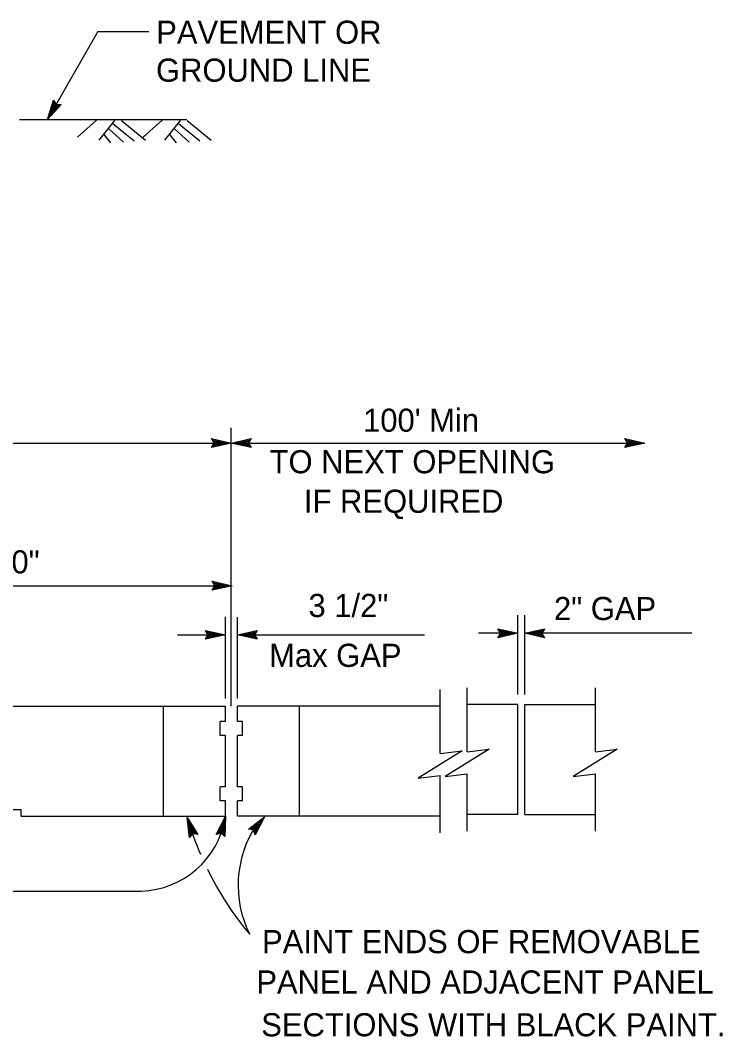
# Model space of a CAD drawing. Extents: x -894 to 866, y -476 to 714.
# Drawn here: x 177.8 to 390.3, y -115.5 to 192 of the extents above; entities that cross this region are included whole.
import ezdxf

# ---------------------------------------------------------------- set-up
doc = ezdxf.new("R2010")
doc.units = 0
for name, color, linetype in [('56 Stage 3 Anno', 7, 'Continuous'), ('57 Undefined', 7, 'Continuous'), ('60 Nongeo Data', 7, 'Continuous')]:
    doc.layers.add(name, color=color, linetype=linetype)

msp = doc.modelspace()

# ---------------------------------------------------------------- linework, layer by layer
at = {"layer": '56 Stage 3 Anno'}
for p, q in [((201.24, 188.59), (186.11, 161.96)), ((201.24, 188.59), (216.69, 188.59)), ((186.11, 161.96), (187.92, 167.84)), ((190.24, 166.52), (186.11, 161.96)), ((186.8, 163.18), (188.12, 167.46)), ((189.83, 166.51), (186.8, 163.16)), ((187.48, 164.37), (188.33, 167.13)), ((189.4, 166.48), (187.48, 164.37)), ((187.92, 167.84), (187.92, 167.84)), ((187.92, 167.84), (188.68, 166.49)), ((188.16, 165.57), (188.53, 166.75)), ((189.01, 166.5), (188.16, 165.57)), ((188.68, 166.49), (190.24, 166.52)), ((190.24, 166.52), (190.24, 166.52)), ((186.11, 161.96), (186.11, 161.96)), ((241.66, -15.46), (241.66, 68.74)), ((236.46, 64.11), (235.66, 65.45)), ((235.66, 65.45), (235.66, 65.45)), ((235.66, 65.45), (241.66, 64.11)), ((235.88, 65.1), (240.28, 64.11)), ((236.11, 64.74), (238.9, 64.11)), ((241.66, 64.11), (247.66, 65.44)), ((243.06, 64.12), (247.43, 65.08)), ((244.43, 64.11), (247.25, 64.74)), ((247.66, 65.44), (246.86, 64.11)), ((247.66, 65.44), (247.66, 65.44)), ((361.52, 64.11), (360.72, 65.45)), ((360.72, 65.45), (360.72, 65.45)), ((360.72, 65.45), (366.72, 64.11)), ((360.93, 65.1), (365.34, 64.11)), ((361.17, 64.74), (363.95, 64.11)), ((-11.98, 64.11), (241.66, 64.11)), ((241.66, 64.11), (235.66, 62.78)), ((235.66, 62.78), (236.46, 64.11)), ((235.66, 62.78), (235.66, 62.78)), ((240.27, 64.11), (235.9, 63.14)), ((238.9, 64.11), (236.08, 63.49)), ((236.29, 64.39), (237.52, 64.12)), ((237.52, 64.12), (236.31, 63.85)), ((241.66, 64.11), (366.72, 64.11)), ((241.66, 64.11), (241.66, 64.11)), ((247.66, 62.77), (241.66, 64.11)), ((241.66, 64.11), (241.66, 64.11)), ((247.45, 63.13), (243.04, 64.11)), ((247.21, 63.49), (244.43, 64.11)), ((245.81, 64.11), (247.02, 64.38)), ((247.04, 63.83), (245.81, 64.11)), ((246.86, 64.11), (247.66, 62.77)), ((247.66, 62.77), (247.66, 62.77)), ((366.72, 64.11), (360.72, 62.78)), ((360.72, 62.78), (361.52, 64.11)), ((360.72, 62.78), (360.72, 62.78)), ((365.32, 64.11), (360.95, 63.14)), ((363.95, 64.11), (361.13, 63.49)), ((361.34, 64.39), (362.57, 64.12)), ((362.57, 64.12), (361.36, 63.85)), ((366.72, 64.11), (366.72, 64.11)), ((236.7, 20.96), (235.9, 22.3)), ((235.9, 22.3), (235.9, 22.3)), ((235.9, 22.3), (241.9, 20.96)), ((236.11, 21.95), (240.52, 20.96)), ((236.35, 21.59), (239.13, 20.97)), ((113.98, 20.96), (241.9, 20.96)), ((241.9, 20.96), (235.9, 19.63)), ((235.9, 19.63), (236.7, 20.96)), ((235.9, 19.63), (235.9, 19.63)), ((240.51, 20.96), (236.13, 19.99)), ((239.13, 20.97), (236.31, 20.34)), ((236.52, 21.24), (237.75, 20.97)), ((237.75, 20.97), (236.54, 20.7)), ((241.9, 20.96), (241.9, 20.96)), ((239.86, -13.19), (239.86, 11.51)), ((243.51, -13.19), (243.51, 11.41)), ((328.32, -11.93), (328.32, 12)), ((330.4, -11.93), (330.4, 12)), ((234.66, 6.07), (233.86, 7.41)), ((233.86, 7.41), (233.86, 7.41)), ((233.86, 7.41), (239.86, 6.07)), ((234.08, 7.05), (238.48, 6.07)), ((234.31, 6.69), (237.1, 6.07)), ((234.49, 6.35), (235.72, 6.07)), ((243.51, 6.07), (249.51, 7.4)), ((244.9, 6.07), (249.28, 7.04)), ((246.27, 6.07), (249.1, 6.69)), ((247.65, 6.06), (248.86, 6.33)), ((249.51, 7.4), (248.71, 6.07)), ((249.51, 7.4), (249.51, 7.4)), ((328.32, 6.56), (316.41, 6.56)), ((323.12, 6.56), (322.32, 7.9)), ((322.32, 7.9), (322.32, 7.9)), ((322.32, 7.9), (328.32, 6.56)), ((328.32, 6.56), (322.32, 5.23)), ((322.32, 5.23), (323.12, 6.56)), ((322.54, 7.54), (326.94, 6.56)), ((326.93, 6.55), (322.55, 5.59)), ((325.56, 6.56), (322.73, 5.93)), ((322.77, 7.18), (325.56, 6.56)), ((322.95, 6.84), (324.17, 6.56)), ((324.17, 6.56), (322.97, 6.29)), ((328.32, 6.56), (328.32, 6.56)), ((330.4, 6.56), (336.4, 7.89)), ((381, 6.56), (330.4, 6.56)), ((336.4, 5.22), (330.4, 6.56)), ((330.4, 6.56), (330.4, 6.56)), ((336.19, 5.57), (331.78, 6.56)), ((331.79, 6.56), (336.17, 7.53)), ((333.17, 6.56), (335.99, 7.18)), ((335.95, 5.93), (333.17, 6.56)), ((334.55, 6.55), (335.76, 6.82)), ((335.78, 6.28), (334.55, 6.55)), ((336.4, 7.89), (335.6, 6.56)), ((335.6, 6.56), (336.4, 5.22)), ((336.4, 7.89), (336.4, 7.89)), ((225.34, 6.07), (239.86, 6.07)), ((239.86, 6.07), (233.86, 4.74)), ((233.86, 4.74), (234.66, 6.07)), ((233.86, 4.74), (233.86, 4.74)), ((238.47, 6.06), (234.1, 5.1)), ((237.1, 6.07), (234.28, 5.44)), ((235.72, 6.07), (234.51, 5.8)), ((239.86, 6.07), (239.86, 6.07)), ((243.51, 6.07), (300.08, 6.07)), ((249.51, 4.73), (243.51, 6.07)), ((243.51, 6.07), (243.51, 6.07)), ((249.29, 5.08), (244.89, 6.07)), ((249.06, 5.44), (246.27, 6.07)), ((248.88, 5.79), (247.65, 6.06)), ((248.71, 6.07), (249.51, 4.73)), ((249.51, 4.73), (249.51, 4.73)), ((322.32, 5.23), (322.32, 5.23)), ((336.4, 5.22), (336.4, 5.22)), ((229, -55.23), (228.3, -49.13)), ((228.3, -49.13), (228.3, -49.13)), ((228.3, -49.13), (231.53, -54.36)), ((237.12, -54.3), (239.91, -48.82)), ((239.91, -48.82), (239.71, -54.96)), ((239.91, -48.82), (239.91, -48.82)), ((246.82, -52.68), (251.71, -48.95)), ((251.71, -48.95), (248.87, -54.4)), ((251.71, -48.95), (251.71, -48.95)), ((229.27, -54.91), (228.75, -50.43)), ((228.76, -50.44), (231.11, -54.25)), ((229.53, -54.57), (229.2, -51.74)), ((229.2, -51.74), (230.72, -54.2)), ((237.52, -54.18), (239.56, -50.16)), ((237.93, -54.04), (239.22, -51.5)), ((239.22, -51.5), (239.13, -54.39)), ((239.56, -50.17), (239.42, -54.65)), ((247.23, -52.74), (250.82, -50.01)), ((247.66, -52.8), (249.93, -51.06)), ((248.04, -52.88), (249.04, -52.12)), ((249.04, -52.12), (248.47, -53.22)), ((249.93, -51.06), (248.59, -53.63)), ((250.81, -50.02), (248.74, -53.99)), ((230.01, -54.04), (229, -55.23)), ((229, -55.23), (229, -55.23)), ((229.8, -54.29), (229.66, -53.04)), ((229.66, -53.04), (230.31, -54.09)), ((231.52, -54.36), (230.01, -54.04)), ((231.52, -54.36), (231.52, -54.36)), ((238.62, -53.86), (237.12, -54.3)), ((237.12, -54.3), (237.12, -54.3)), ((238.31, -53.96), (238.88, -52.84)), ((239.71, -54.96), (238.62, -53.86)), ((238.88, -52.84), (238.84, -54.07)), ((239.71, -54.96), (239.71, -54.96)), ((248.36, -52.93), (246.82, -52.68)), ((246.82, -52.68), (246.82, -52.68)), ((248.87, -54.4), (248.36, -52.93)), ((248.87, -54.4), (248.87, -54.4)), ((149.23, -71.44), (214.39, -71.44))]:
    msp.add_line(p, q, dxfattribs=at)
for centre, radius, start, end in [((322.54, -21.43), 98.23, 196.3776, 203.2916), ((213.64, -44.95), 26.5, 271.6139, 350.6215), ((276.81, -69.68), 33.09, 146.8597, 206.5808), ((322.54, -21.43), 98.23, 206.2085, 219.9349)]:
    msp.add_arc(centre, radius, start, end, dxfattribs=at)
at = {"layer": '60 Nongeo Data'}
for p, q in [((182.73, 161.96), (210.19, 161.96)), ((200.88, 161.74), (195.18, 156.66)), ((206.28, 161.7), (201.58, 155.72)), ((205.82, 160.8), (212.26, 155.5)), ((208.48, 161.68), (215.69, 155.74)), ((220.74, 161.74), (215.03, 156.66)), ((226.14, 161.7), (221.44, 155.72)), ((225.68, 160.8), (232.12, 155.5)), ((228.34, 161.68), (235.54, 155.74)), ((203.08, 157.43), (205.14, 154.91)), ((204.64, 159.15), (209.04, 155.15)), ((222.94, 157.43), (225, 154.91)), ((224.5, 159.15), (228.9, 155.15)), ((304.86, -29.8), (304.86, -10.46)), ((312.98, -29.31), (312.98, -9.97)), ((351.77, -29.31), (351.77, -9.97)), ((351.77, -29.31), (351.77, -9.97)), ((328.32, -14.97), (312.76, -14.97)), ((328.32, -14.97), (312.98, -14.97)), ((328.32, -48.31), (328.32, -14.97)), ((330.4, -48.31), (330.4, -14.97)), ((330.4, -14.97), (351.77, -14.97)), ((330.4, -14.97), (344.06, -14.97)), ((-10.14, -15.46), (239.86, -15.46)), ((221.11, -48.8), (221.11, -15.46)), ((239.86, -20.15), (239.86, -15.46)), ((243.51, -20.15), (243.51, -15.46)), ((304.86, -15.46), (243.51, -15.46)), ((262.26, -48.8), (262.26, -15.46)), ((239.86, -20.15), (238.3, -20.15)), ((238.3, -24.32), (238.3, -20.15)), ((245.07, -20.15), (243.51, -20.15)), ((245.07, -24.32), (245.07, -20.15)), ((221.11, -39.94), (221.11, -24.32)), ((239.86, -24.32), (238.3, -24.32)), ((239.86, -39.94), (239.86, -24.32)), ((239.86, -39.94), (239.86, -24.32)), ((243.51, -39.94), (243.51, -24.32)), ((245.07, -24.32), (243.51, -24.32)), ((243.51, -39.94), (243.51, -24.32)), ((262.26, -39.94), (262.26, -24.32)), ((304.86, -53.8), (304.86, -36.45)), ((312.98, -53.31), (312.98, -35.96)), ((351.77, -53.31), (351.77, -35.96)), ((239.86, -39.94), (238.3, -39.94)), ((238.3, -44.11), (238.3, -39.94)), ((245.07, -39.94), (243.51, -39.94)), ((245.07, -44.11), (245.07, -39.94)), ((239.86, -44.11), (238.3, -44.11)), ((239.86, -48.8), (239.86, -44.11)), ((243.51, -48.8), (243.51, -44.11)), ((245.07, -44.11), (243.51, -44.11)), ((153.11, -46.8), (178.11, -46.8)), ((178.11, -48.8), (178.11, -46.8)), ((178.11, -48.8), (239.86, -48.8)), ((304.86, -48.8), (243.51, -48.8)), ((328.32, -48.31), (312.98, -48.31)), ((330.4, -48.31), (351.77, -48.31))]:
    msp.add_line(p, q, dxfattribs=at)
for points in [[(177.57, 161.96), (228.24, 161.96)], [(304.86, -29.8), (311.52, -28.96), (298.21, -37.28), (304.86, -36.45)], [(312.98, -29.31), (319.64, -28.47), (306.33, -36.79), (312.98, -35.96)], [(351.77, -29.31), (358.42, -28.47), (345.11, -36.79), (351.77, -35.96)]]:
    msp.add_lwpolyline(points, dxfattribs=at)

# ---------------------------------------------------------------- texts
at = {"layer": '57 Undefined'}
for s, p in [('PAVEMENT OR', (218.95, 184.88)), ('GROUND LINE', (218.89, 173.41)), ("100' Min", (281.52, 67.51)), ('TO NEXT OPENING', (253.24, 54.96)), (' IF REQUIRED', (261.03, 43)), ('10\'-0"', (159.84, 24.66)), ('3 1/2"', (265, 11.47)), ('2" GAP', (339.26, 10.55)), ('Max GAP', (253.1, -3.61)), ('PAINT ENDS OF REMOVABLE  ', (250.96, -90.22)), ('PANEL AND ADJACENT PANEL    ', (249.22, -102.43)), ('SECTIONS WITH BLACK PAINT.', (250.71, -115.37))]:
    msp.add_text(s, height=7, dxfattribs=at).set_placement(p)

doc.saveas('drawing.dxf')
